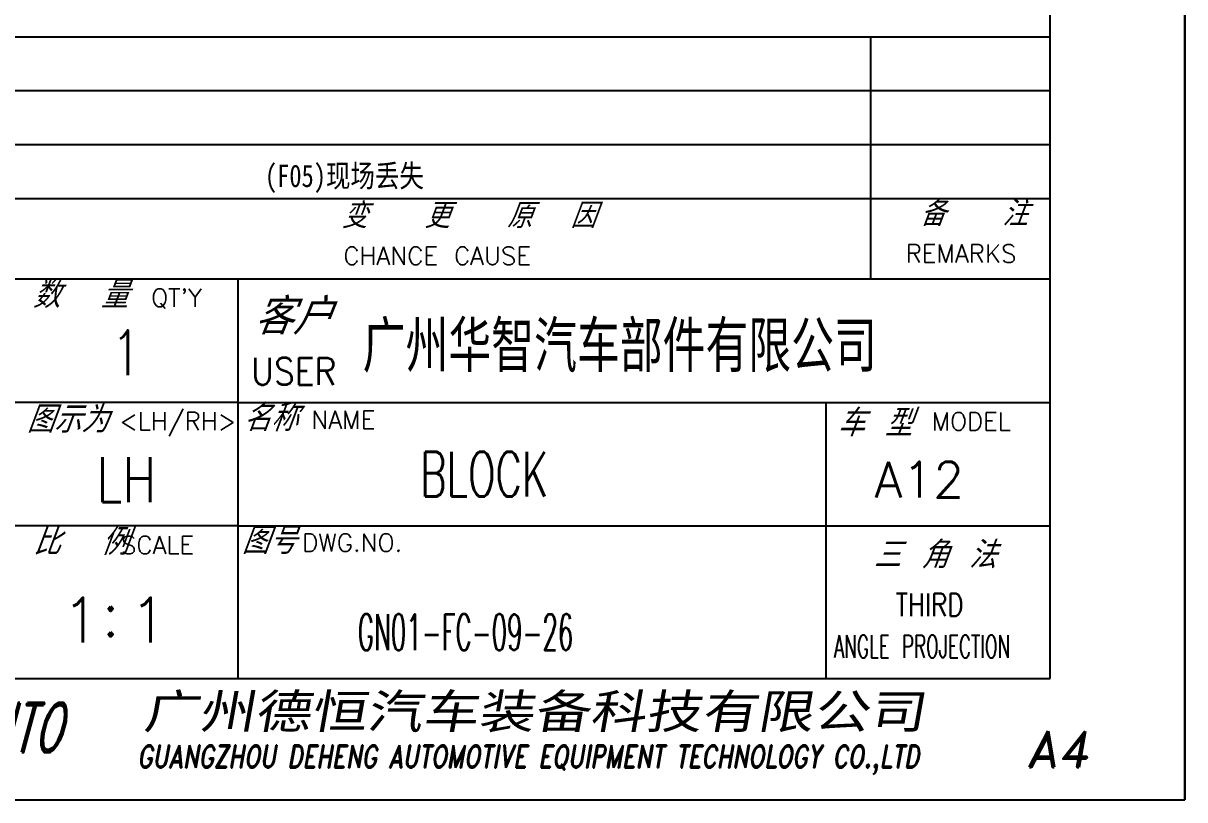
# Model space of a CAD drawing. Header units: millimetres. Extents: x 50851 to 121906, y -34238 to -12059.
# Drawn here: x 119349.9 to 119479.3, y -27371.8 to -27285.3 of the extents above; entities that cross this region are included whole.
import ezdxf
from ezdxf.enums import TextEntityAlignment as Align

# ---------------------------------------------------------------- set-up
doc = ezdxf.new("R2010")
doc.units = ezdxf.units.MM
doc.layers.add('图\\M+19E79\\M+195B6\\M+18E9A', color=7, linetype='Continuous')
doc.layers.add('图框', color=7, linetype='Continuous', lineweight=15)
doc.styles.add('GB', font='gbeitc.shx', dxfattribs={"bigfont": 'gbcbig.shx'})
doc.styles.get("Standard").update_dxf_attribs({"font": 'txt.shx', "width": 0.8, "oblique": 20, "bigfont": 'bigfont.shx'})
doc.styles.add('国标', font='simfang.ttf', dxfattribs={"width": 0.8})
doc.styles.add('宋体', font='', dxfattribs={"width": 0.8, "height": 5})
doc.styles.add('标题\\M+18E9A', font='romand.shx', dxfattribs={"oblique": 10, "bigfont": 'bigfont.shx'})
doc.styles.add('标题栏字体', font='romans.shx', dxfattribs={"oblique": 10, "bigfont": 'bigfont.shx'})
doc.styles.get('宋体').set_extended_font_data('SimSun')

# ---------------------------------------------------------------- blocks, each defined once
blk = doc.blocks.new('DEH A4')
at = {"layer": 'Defpoints', "linetype": 'Continuous'}
for p, q in [((210, 0), (210, 297)), ((210, 297), (210, 0)), ((0, 0), (210, 0))]:
    blk.add_line(p, q, dxfattribs=at)
at = {"layer": '图\\M+19E79\\M+195B6\\M+18E9A', "linetype": 'Continuous'}
for p, q in [((195, 13.5), (195, 283.5)), ((195, 13.5), (195, 97)), ((15, 13.5), (195, 13.5))]:
    blk.add_line(p, q, dxfattribs=at)
at = {"layer": '图\\M+19E79\\M+195B6\\M+18E9A', "color": 9}
for p, q in [((15, 85), (195, 85)), ((175, 85), (175, 58)), ((15, 79), (195, 79)), ((15, 73), (195, 73)), ((15, 67), (195, 67)), ((15, 67), (195, 67)), ((195, 58), (15, 58)), ((104.5, 58), (104.5, 13.5)), ((104.5, 44.25), (15, 44.25)), ((104.5, 44.25), (195, 44.25)), ((170, 44.25), (170, 13.5)), ((104.5, 30.5), (15, 30.5)), ((104.5, 30.5), (195, 30.5))]:
    blk.add_line(p, q, dxfattribs=at)
at = {"layer": '图\\M+19E79\\M+195B6\\M+18E9A', "color": 7}
blk.add_line((195, 58), (15, 58), dxfattribs=at)
at = {"layer": '图\\M+19E79\\M+195B6\\M+18E9A', "color": 9, "linetype": 'Continuous'}
blk.add_line((184.47, 40.92), (184.47, 40.92), dxfattribs=at)
at = {"layer": '图\\M+19E79\\M+195B6\\M+18E9A', "color": 9, "style": 'GB', "width": 1.4}
for s, height, p in [('变   更   原  因', 2.8, (116.02, 63.68)), ('备   注', 2.8, (180.41, 63.93)), ('数  量', 3, (81.59, 54.78)), ('图示为', 3, (80.92, 40.88)), ('名称\u3000', 3, (105.05, 41.06)), ('比  例\u3000', 3, (81.61, 27.27)), ('图号', 3, (104.87, 27.38))]:
    blk.add_text(s, height=height, dxfattribs=at).set_placement(p)
at = {"layer": '图\\M+19E79\\M+195B6\\M+18E9A', "color": 9}
for s, p in [('CHANCE CAUSE', (126.71, 60.59)), ('REMARKS', (185.08, 60.84)), ('MODEL', (186.21, 42.15))]:
    blk.add_text(s, height=2, dxfattribs=at).set_placement(p, align=Align.MIDDLE)
for s, p in [("QT'Y ", (94.85, 54.93)), ('<LH/RH>', (91.29, 41.18)), ('NAME', (112.69, 41.34)), ('SCALE', (91.49, 27.38)), ('DWG.NO.', (111.67, 27.64))]:
    blk.add_text(s, height=2, dxfattribs=at).set_placement(p)
at = {"layer": '图\\M+19E79\\M+195B6\\M+18E9A', "color": 9, "style": 'GB'}
for s, height, width, p in [('客户', 4, 1.5, (110.5, 51.84)), ('三 角 法', 3, 1.4, (182.09, 25.79))]:
    blk.add_text(s, height=height, dxfattribs=dict(at, width=width)).set_placement(p, align=Align.CENTER)
at = {"layer": '图\\M+19E79\\M+195B6\\M+18E9A', "color": 9, "width": 0.9}
blk.add_text('USER', height=3, dxfattribs=at).set_placement((110.72, 46.23), align=Align.CENTER)
at = {"layer": '图\\M+19E79\\M+195B6\\M+18E9A', "color": 9, "style": 'GB', "width": 1.4}
blk.add_text('车 型', height=3, dxfattribs=at).set_placement((175.38, 42.15), align=Align.MIDDLE)
at = {"layer": '图\\M+19E79\\M+195B6\\M+18E9A', "color": 9}
for s, width, p in [('THIRD', 0.800645, (177.8, 20.47)), ('ANGLE PROJECTION', 0.6, (170.9, 15.83))]:
    blk.add_text(s, height=2.5, dxfattribs=dict(at, width=width)).set_placement(p)
at = {"layer": '图\\M+19E79\\M+195B6\\M+18E9A', "color": 9, "style": '标题栏字体'}
blk.add_text(':', height=5, dxfattribs=at).set_placement((89.25, 18.19))
at = {"layer": '图\\M+19E79\\M+195B6\\M+18E9A', "color": 7, "lineweight": -3, "style": '宋体', "oblique": 10, "width": 1.2}
blk.add_text('广州德恒汽车装备科技有限公司', height=3.8, dxfattribs=at).set_placement((93.92, 7.95))
at = {"layer": '图\\M+19E79\\M+195B6\\M+18E9A', "color": 7, "style": '标题\\M+18E9A'}
for s, height, oblique, width, p in [('DEH-AUTO', 5.5, 15, 0.6, (72.95, 8.05)), ('GUANGZHOU DEHENG AUTOMOTIVE EQUIPMENT TECHNOLOGY CO.,LTD ', 2.5, 10, 0.75, (137.5, 4.44))]:
    blk.add_text(s, height=height, dxfattribs=dict(at, oblique=oblique, width=width)).set_placement(p, align=Align.MIDDLE)
at = {"layer": '图\\M+19E79\\M+195B6\\M+18E9A', "color": 7, "style": '标题\\M+18E9A', "oblique": 10}
blk.add_text('A4', height=4, dxfattribs=at).set_placement((195.8, 5.64), align=Align.MIDDLE)

msp = doc.modelspace()

# ---------------------------------------------------------------- block references
at = {"layer": '图框'}
msp.add_blockref('DEH A4', (119269.301, -27371.76), dxfattribs=at)

# ---------------------------------------------------------------- texts
at = {"layer": '图\\M+19E79\\M+195B6\\M+18E9A', "color": 3}
for s, height, style, width, p in [('(F05)现场丢失', 2.5, '国标', 0.8, (119376.816, -27303.501)), ('BLOCK', 5, '标题栏字体', 0.652783, (119394.12, -27337.991)), ('GN01-FC-09-26', 4, '标题栏字体', 0.5, (119387.166, -27355.083))]:
    msp.add_text(s, height=height, dxfattribs=dict(at, style=style, width=width)).set_placement(p)
at = {"layer": '图\\M+19E79\\M+195B6\\M+18E9A', "color": 3, "lineweight": -3, "style": '宋体', "width": 0.7}
msp.add_text('广州华智汽车部件有限公司', height=5, dxfattribs=at).set_placement((119387.709, -27323.578))
at = {"layer": '图\\M+19E79\\M+195B6\\M+18E9A', "color": 3, "style": '标题栏字体', "width": 0.8}
for s, p in [('1', (119361.36, -27321.976)), ('LH', (119361.36, -27336.091))]:
    msp.add_text(s, height=5, dxfattribs=at).set_placement(p, align=Align.MIDDLE)
at = {"layer": '图\\M+19E79\\M+195B6\\M+18E9A', "color": 3, "style": '标题栏字体'}
for s, height, p in [('A12', 4, (119444.757, -27338.103)), ('1', 5, (119354.175, -27354.256)), ('1', 5, (119361.723, -27354.256))]:
    msp.add_text(s, height=height, dxfattribs=at).set_placement(p)

doc.saveas('drawing.dxf')
